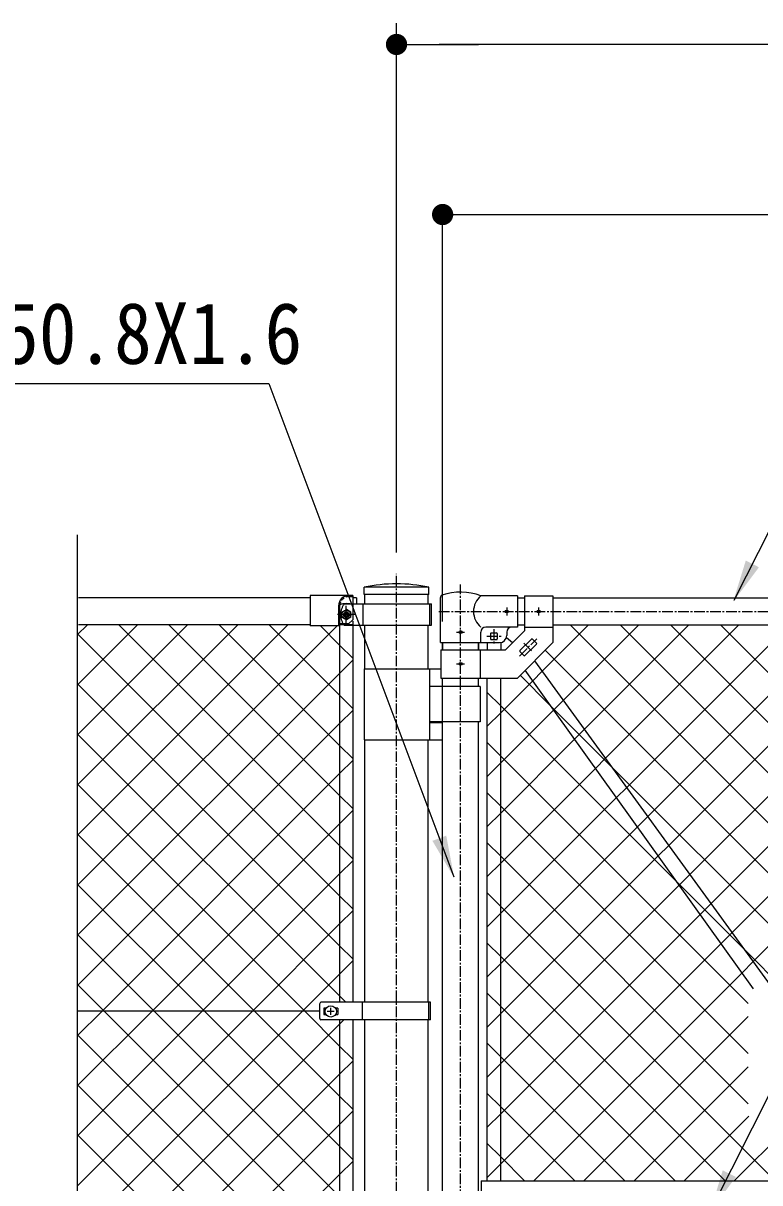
# Model space of a CAD drawing. Units: millimetres, scale not verified. Extents: x -5940 to 5940, y -4200 to 4200.
# Drawn here: x -4532 to -3493, y -1170 to 466 of the extents above; entities that cross this region are included whole.
import ezdxf
from ezdxf.enums import TextEntityAlignment as Align

# ---------------------------------------------------------------- set-up
doc = ezdxf.new("R2010")
doc.units = ezdxf.units.MM
doc.header["$LTSCALE"] = 20
for name, pattern in [('DASHED', [7.5, 6, -1.5]), ('USER1', [0.375, 0.25, -0.125]), ('USER2', [1.125, 0.75, -0.125, 0.125, -0.125])]:
    doc.linetypes.add(name, pattern=pattern)
for name, color, linetype, lineweight in [('0-0_5寸法', 1, 'Continuous', 25), ('0-1_SUNPOU', 1, 'Continuous', 25), ('0-3_2網', 2, 'Continuous', 25), ('0-4_1', 7, 'Continuous', 25), ('0-5_7詳細', 7, 'Continuous', 25), ('0-6_0', 7, 'Continuous', 25), ('0-7_継手', 7, 'Continuous', 25), ('0-8_6文字', 7, 'Continuous', 25), ('0-9_1部材', 7, 'Continuous', 25), ('0-B_中心線', 1, 'USER2', 25), ('0-C_2', 7, 'Continuous', 25), ('0-D_8部品', 7, 'Continuous', 25)]:
    doc.layers.add(name, color=color, linetype=linetype, lineweight=lineweight)
doc.styles.add('ＭＳ ゴシック', font='')
doc.styles.get('ＭＳ ゴシック').set_extended_font_data('MS Gothic')

# ---------------------------------------------------------------- blocks, each defined once
blk = doc.blocks.new('M1')
at = {"layer": '0-1_SUNPOU'}
blk.add_line((-5, 0), (-38.576, 0), dxfattribs=at)
for points in [[(0, 0), (-5, 0), (-4.961, 0.627)], [(0, 0), (-4.961, -0.627), (-5, 0)], [(0, 0), (-4.961, 0.627), (-4.843, 1.243)], [(0, 0), (-4.843, -1.243), (-4.961, -0.627)], [(0, 0), (-4.843, 1.243), (-4.649, 1.841)], [(0, 0), (-4.649, -1.841), (-4.843, -1.243)], [(0, 0), (-4.649, 1.841), (-4.382, 2.409)], [(0, 0), (-4.382, -2.409), (-4.649, -1.841)], [(0, 0), (-4.382, 2.409), (-4.045, 2.939)], [(0, 0), (-4.045, -2.939), (-4.382, -2.409)], [(0, 0), (-4.045, 2.939), (-3.645, 3.423)], [(0, 0), (-3.645, -3.423), (-4.045, -2.939)], [(0, 0), (-3.645, 3.423), (-3.187, 3.853)], [(0, 0), (-3.187, -3.853), (-3.645, -3.423)], [(0, 0), (-3.187, 3.853), (-2.679, 4.222)], [(0, 0), (-2.679, -4.222), (-3.187, -3.853)], [(0, 0), (-2.679, 4.222), (-2.129, 4.524)], [(0, 0), (-2.129, -4.524), (-2.679, -4.222)], [(0, 0), (-2.129, 4.524), (-1.545, 4.755)], [(0, 0), (-1.545, -4.755), (-2.129, -4.524)], [(0, 0), (-1.545, 4.755), (-0.937, 4.911)], [(0, 0), (-0.937, -4.911), (-1.545, -4.755)], [(0, 0), (-0.937, 4.911), (-0.314, 4.99)], [(0, 0), (-0.314, -4.99), (-0.937, -4.911)], [(0, 0), (-0.314, 4.99), (0.314, 4.99)], [(0, 0), (0.314, -4.99), (-0.314, -4.99)], [(0, 0), (0.314, 4.99), (0.937, 4.911)], [(0, 0), (0.937, 4.911), (1.545, 4.755)], [(0, 0), (1.545, 4.755), (2.129, 4.524)], [(0, 0), (2.129, 4.524), (2.679, 4.222)], [(0, 0), (2.679, 4.222), (3.187, 3.853)], [(0, 0), (3.187, 3.853), (3.645, 3.423)], [(0, 0), (3.645, 3.423), (4.045, 2.939)], [(0, 0), (4.045, 2.939), (4.382, 2.409)], [(0, 0), (4.382, 2.409), (4.649, 1.841)], [(0, 0), (4.649, 1.841), (4.843, 1.243)], [(0, 0), (4.843, 1.243), (4.961, 0.627)], [(0, 0), (4.961, 0.627), (5, 0)], [(0, 0), (0.937, -4.911), (0.314, -4.99)], [(0, 0), (1.545, -4.755), (0.937, -4.911)], [(0, 0), (2.129, -4.524), (1.545, -4.755)], [(0, 0), (2.679, -4.222), (2.129, -4.524)], [(0, 0), (3.187, -3.853), (2.679, -4.222)], [(0, 0), (3.645, -3.423), (3.187, -3.853)], [(0, 0), (4.045, -2.939), (3.645, -3.423)], [(0, 0), (4.382, -2.409), (4.045, -2.939)], [(0, 0), (4.649, -1.841), (4.382, -2.409)], [(0, 0), (4.843, -1.243), (4.649, -1.841)], [(0, 0), (4.961, -0.627), (4.843, -1.243)], [(0, 0), (5, 0), (4.961, -0.627)]]:
    blk.add_solid(points, dxfattribs=at)

msp = doc.modelspace()

# ---------------------------------------------------------------- linework, layer by layer
at = {"layer": '0-0_5寸法'}
for p, q in [((-4005.83, -281.04), (-4005.83, 465.88)), ((-1065.83, 435.88), (-3945.83, 435.88)), ((-3940.83, -378.18), (-3940.83, 195.88)), ((-3880.83, 195.88), (-2575.83, 195.88))]:
    msp.add_line(p, q, dxfattribs=at)
at = {"layer": '0-3_2網'}
for p, q in [((-4456.09, -397.31), (-4441.91, -383.13)), ((-4456.09, -468.03), (-4371.2, -383.13)), ((-4456.09, -538.74), (-4300.49, -383.13)), ((-4456.09, -609.45), (-4229.78, -383.13)), ((-4456.09, -680.16), (-4159.07, -383.13)), ((-4456.09, -750.87), (-4089.76, -384.54)), ((-4086.13, -694.53), (-4397.53, -383.13)), ((-4086.13, -623.82), (-4326.82, -383.13)), ((-4086.13, -553.11), (-4256.11, -383.13)), ((-4086.13, -482.4), (-4185.4, -383.13)), ((-3800.19, -448.52), (-3734.9, -383.23)), ((-3770.44, -489.48), (-3664.19, -383.23)), ((-3247.75, -896.51), (-3761.04, -383.23)), ((-3740.68, -530.43), (-3593.48, -383.23)), ((-3710.93, -571.39), (-3522.77, -383.23)), ((-3177.04, -896.51), (-3690.33, -383.23)), ((-3681.18, -612.35), (-3452.06, -383.23)), ((-3651.42, -653.3), (-3381.35, -383.23)), ((-3621.67, -694.26), (-3310.64, -383.23)), ((-3106.33, -896.51), (-3619.61, -383.23)), ((-3591.92, -735.22), (-3239.93, -383.23)), ((-3562.16, -776.18), (-3169.22, -383.23)), ((-3035.62, -896.51), (-3548.9, -383.23)), ((-3532.41, -817.13), (-3098.51, -383.23)), ((-3502.65, -858.09), (-3027.8, -383.23)), ((-4086.13, -765.24), (-4456.09, -395.28)), ((-3318.46, -896.51), (-3796.11, -418.87)), ((-4086.13, -451.62), (-4067.13, -432.62)), ((-4456.09, -821.58), (-4086.13, -451.62)), ((-3788.94, -496.75), (-3831.47, -454.22)), ((-3813.78, -462.11), (-3800.19, -448.52)), ((-4086.13, -835.95), (-4456.09, -465.99)), ((-3858.93, -507.25), (-3813.78, -462.11)), ((-4067.13, -501.4), (-4086.13, -482.4)), ((-3858.93, -497.47), (-3877.93, -478.47)), ((-3784.25, -503.29), (-3770.44, -489.48)), ((-4086.13, -522.33), (-4067.13, -503.33)), ((-3609.74, -746.66), (-3858.93, -497.47)), ((-3858.93, -577.96), (-3784.25, -503.29)), ((-3701.99, -583.7), (-3788.94, -496.75)), ((-4456.09, -892.29), (-4086.13, -522.33)), ((-3877.93, -526.25), (-3858.93, -507.25)), ((-3754.72, -544.47), (-3740.68, -530.43)), ((-4067.13, -572.11), (-4086.13, -553.11)), ((-3858.93, -568.18), (-3877.93, -549.18)), ((-3858.93, -648.68), (-3754.72, -544.47)), ((-3509.77, -917.34), (-3858.93, -568.18)), ((-3725.19, -585.65), (-3710.93, -571.39)), ((-4086.13, -593.04), (-4067.13, -574.04)), ((-3877.93, -596.96), (-3858.93, -577.96)), ((-3858.93, -719.39), (-3725.19, -585.65)), ((-3389.18, -896.51), (-3701.99, -583.7)), ((-4421.22, -928.13), (-4086.13, -593.04)), ((-4135.37, -928.13), (-4456.09, -607.41)), ((-3858.93, -638.89), (-3877.93, -619.89)), ((-3695.66, -626.83), (-3681.18, -612.35)), ((-4067.13, -642.82), (-4086.13, -623.82)), ((-3858.93, -790.1), (-3695.66, -626.83)), ((-4086.13, -663.75), (-4067.13, -644.75)), ((-3877.93, -667.68), (-3858.93, -648.68)), ((-3509.77, -988.05), (-3858.93, -638.89)), ((-3666.13, -668.01), (-3651.42, -653.3)), ((-4350.51, -928.13), (-4086.13, -663.75)), ((-3858.93, -860.81), (-3666.13, -668.01)), ((-4206.09, -928.13), (-4456.09, -678.12)), ((-4067.13, -713.53), (-4086.13, -694.53)), ((-3858.93, -709.6), (-3877.93, -690.6)), ((-3636.6, -709.2), (-3621.67, -694.26)), ((-4086.13, -734.46), (-4067.13, -715.46)), ((-3877.93, -738.39), (-3858.93, -719.39)), ((-3858.93, -931.52), (-3636.6, -709.2)), ((-3509.77, -1058.76), (-3858.93, -709.6)), ((-4279.8, -928.13), (-4086.13, -734.46)), ((-3607.07, -750.38), (-3591.92, -735.22)), ((-4276.8, -928.13), (-4456.09, -748.83)), ((-3858.93, -1002.23), (-3607.07, -750.38)), ((-3514.19, -842.21), (-3609.74, -746.66)), ((-4067.13, -784.24), (-4086.13, -765.24)), ((-3858.93, -780.32), (-3877.93, -761.32)), ((-3471.61, -1167.63), (-3858.93, -780.32)), ((-3577.55, -791.56), (-3562.16, -776.18)), ((-4086.13, -805.17), (-4067.13, -786.17)), ((-3877.93, -809.1), (-3858.93, -790.1)), ((-3858.93, -1072.94), (-3577.55, -791.56)), ((-4209.09, -928.13), (-4086.13, -805.17)), ((-3548.02, -832.74), (-3532.41, -817.13)), ((-4347.51, -928.13), (-4456.09, -819.54)), ((-3858.93, -851.03), (-3877.93, -832.03)), ((-3858.93, -1143.65), (-3548.02, -832.74)), ((-4067.13, -854.95), (-4086.13, -835.95)), ((-3459.89, -896.51), (-3514.19, -842.21)), ((-3877.93, -879.81), (-3858.93, -860.81)), ((-3542.32, -1167.63), (-3858.93, -851.03)), ((-3518.49, -873.92), (-3502.65, -858.09)), ((-3812.2, -1167.63), (-3518.49, -873.92)), ((-4418.22, -928.13), (-4456.09, -890.25)), ((-3858.93, -921.74), (-3877.93, -902.74)), ((-4456.09, -963), (-4421.22, -928.13)), ((-4456.09, -1033.71), (-4350.51, -928.13)), ((-4456.09, -1104.42), (-4279.8, -928.13)), ((-4456.09, -1175.13), (-4209.09, -928.13)), ((-4086.13, -1260.22), (-4418.22, -928.13)), ((-4086.13, -1189.51), (-4347.51, -928.13)), ((-4086.13, -1118.79), (-4276.8, -928.13)), ((-4086.13, -1048.08), (-4206.09, -928.13)), ((-4086.13, -977.37), (-4135.37, -928.13)), ((-3877.93, -950.52), (-3858.93, -931.52)), ((-3613.03, -1167.63), (-3858.93, -921.74)), ((-3741.48, -1167.63), (-3509.77, -935.92)), ((-4086.13, -1330.93), (-4456.09, -960.96)), ((-4067.13, -996.37), (-4086.13, -977.37)), ((-3858.93, -992.45), (-3877.93, -973.45)), ((-3683.74, -1167.63), (-3858.93, -992.45)), ((-3877.93, -1021.23), (-3858.93, -1002.23)), ((-3670.77, -1167.63), (-3509.77, -1006.63)), ((-4086.13, -1401.64), (-4456.09, -1031.68)), ((-3858.93, -1063.16), (-3877.93, -1044.16)), ((-4067.13, -1067.08), (-4086.13, -1048.08)), ((-3754.45, -1167.63), (-3858.93, -1063.16)), ((-3877.93, -1091.94), (-3858.93, -1072.94)), ((-3600.06, -1167.63), (-3508.74, -1076.31)), ((-3529.35, -1167.63), (-3438.03, -1076.31)), ((-4086.13, -1472.35), (-4456.09, -1102.39)), ((-4067.13, -1137.79), (-4086.13, -1118.79)), ((-3858.93, -1133.87), (-3877.93, -1114.87)), ((-4086.13, -1158.72), (-4067.13, -1139.72)), ((-3877.93, -1162.65), (-3858.93, -1143.65)), ((-3825.16, -1167.63), (-3858.93, -1133.87)), ((-4439.54, -1512.13), (-4086.13, -1158.72))]:
    msp.add_line(p, q, dxfattribs=at)
for points in [[(-4067.13, -430.69), (-4086.13, -411.69), (-4113.28, -384.54)], [(-4077.16, -915.63), (-4086.13, -906.66), (-4456.09, -536.7)], [(-4426.31, -1216.06), (-4138.38, -928.13), (-4086.13, -875.88), (-4067.13, -856.88)], [(-4456.09, -1316.55), (-4086.13, -946.59), (-4080.17, -940.63)], [(-4456.09, -1387.26), (-4086.13, -1017.3), (-4067.13, -998.3)], [(-4456.09, -1457.98), (-4086.13, -1088.01), (-4067.13, -1069.01)]]:
    msp.add_lwpolyline(points, dxfattribs=at)
at = {"layer": '0-4_1'}
for p, q in [((-4127.68, -341.54), (-4127.68, -384.54)), ((-4067.68, -341.54), (-4127.68, -341.54)), ((-4067.68, -341.54), (-4067.68, -375.84)), ((-4127.68, -345.13), (-4454.36, -345.13)), ((-4087.68, -356.54), (-4087.68, -384.54)), ((-4086.13, -354.73), (-4086.13, -915.63)), ((-4076.68, -381.04), (-4076.68, -356.04)), ((-4062.43, -344.94), (-4067.68, -344.94)), ((-4062.43, -344.94), (-4062.43, -353.54)), ((-4064.18, -368.54), (-4089.18, -368.54)), ((-4082.93, -365.09), (-4076.63, -361.46)), ((-4082.93, -372.37), (-4082.93, -365.09)), ((-4082.93, -372.37), (-4076.63, -376)), ((-4078.32, -364.83), (-4075.17, -364.83)), ((-4078.32, -367.21), (-4078.32, -364.83)), ((-4078.32, -367.21), (-4075.17, -367.21)), ((-4078.32, -370.36), (-4078.32, -372.74)), ((-4078.32, -370.36), (-4075.17, -370.36)), ((-4078.32, -372.74), (-4075.17, -372.74)), ((-4070.33, -365.09), (-4076.63, -361.46)), ((-4070.33, -372.37), (-4076.63, -376)), ((-4075.17, -367.21), (-4075.17, -364.83)), ((-4075.17, -367.21), (-4072.79, -367.21)), ((-4075.17, -367.21), (-4075.17, -370.36)), ((-4075.17, -370.36), (-4075.17, -372.74)), ((-4075.17, -370.36), (-4072.79, -370.36)), ((-4073.37, -381.54), (-4067.68, -375.84)), ((-4072.79, -367.21), (-4072.79, -370.36)), ((-4070.33, -372.37), (-4070.33, -365.09)), ((-4127.68, -383.13), (-4454.36, -383.13)), ((-4086.13, -384.54), (-4127.68, -384.54)), ((-4073.37, -381.54), (-4086.13, -381.54)), ((-4067.13, -382.94), (-4086.13, -382.94)), ((-4067.13, -915.63), (-4067.13, -382.94)), ((-4086.13, -940.63), (-4086.13, -1082.63)), ((-4086.13, -1082.63), (-4086.13, -1499.63))]:
    msp.add_line(p, q, dxfattribs=at)
at = {"layer": '0-4_1', "linetype": 'USER1'}
for p, q in [((-4072.68, -343.14), (-4067.68, -343.14)), ((-4086.08, -356.54), (-4086.08, -384.54)), ((-4067.13, -382.94), (-4067.13, -354.73))]:
    msp.add_line(p, q, dxfattribs=at)
at = {"layer": '0-4_1'}
for points in [[(-4078.32, -367.21), (-4078.32, -370.36), (-4080.7, -370.36)], [(-4078.32, -367.21), (-4080.7, -367.21), (-4080.7, -370.36)], [(-4067.13, -1499.63), (-4067.13, -1082.63), (-4067.13, -940.63)]]:
    msp.add_lwpolyline(points, dxfattribs=at)
for radius in [6.3, 4]:
    msp.add_circle((-4076.63, -368.73), radius, dxfattribs=at)
msp.add_arc((-4072.68, -356.54), 15, 90, 180, dxfattribs=at)
at = {"layer": '0-4_1', "linetype": 'USER1'}
msp.add_arc((-4072.68, -356.54), 13.4, 90, 180, dxfattribs=at)
at = {"layer": '0-4_1', "linetype": 'DASHED'}
msp.add_arc((-4076.63, -383.02), 29.84, 71.43834, 108.56166, dxfattribs=at)
at = {"layer": '0-5_7詳細'}
msp.add_lwpolyline([(-4456.09, -255.86), (-4456.09, -1208.08), (-4414.11, -1219.33), (-4498.08, -1241.83), (-4456.09, -1253.08), (-4456.09, -2343.04)], dxfattribs=at)
at = {"layer": '0-6_0'}
msp.add_line((-4114.57, -928.13), (-4456.09, -928.13), dxfattribs=at)
at = {"layer": '0-6_0', "linetype": 'DASHED'}
msp.add_arc((-4059.68, -368.54), 25, 143.1301, 216.8699, dxfattribs=at)
at = {"layer": '0-7_継手'}
for p, q in [((-4079.68, -353.54), (-3956.68, -353.54)), ((-4079.68, -383.54), (-3956.68, -383.54)), ((-3957.78, -915.63), (-4112.57, -915.63)), ((-4114.57, -919.63), (-4114.57, -936.63)), ((-4108.57, -924.03), (-4108.57, -933.03)), ((-4105.18, -924.03), (-4108.57, -924.03)), ((-4093.57, -928.53), (-4103.57, -928.53)), ((-4098.57, -933.53), (-4098.57, -923.53)), ((-4088.57, -924.03), (-4091.95, -924.03)), ((-4088.57, -924.03), (-4088.57, -933.03)), ((-3957.78, -940.63), (-4112.57, -940.63)), ((-4108.57, -933.03), (-4105.18, -933.03)), ((-4091.95, -933.03), (-4088.57, -933.03))]:
    msp.add_line(p, q, dxfattribs=at)
msp.add_circle((-4098.57, -928.53), 8, dxfattribs=at)
for centre, start, end in [((-4110.01, -919.41), 124.07501, 182.79491), ((-4110.01, -936.85), 177.20509, 235.92501)]:
    msp.add_arc(centre, 4.56, start, end, dxfattribs=at)
at = {"layer": '0-8_6文字'}
for points in [[(-4925.73, -42.7), (-4185.91, -42.7), (-3925.09, -738.5)], [(-2646.34, -42.49), (-3374.71, -42.49), (-3530.17, -348.78)], [(-2963.42, -1035.4), (-3474.98, -1035.4), (-3562.46, -1209.2)]]:
    msp.add_lwpolyline(points, dxfattribs=at)
for points in [[(-3531.08, -350.57), (-3513.21, -292.35), (-3494.63, -301.78)], [(-3924.39, -740.37), (-3955.2, -687.85), (-3935.69, -680.53)], [(-3563.36, -1210.98), (-3545.69, -1152.7), (-3527.08, -1162.07)]]:
    msp.add_solid(points, dxfattribs=at)
at = {"layer": '0-9_1部材'}
for p, q in [((-3960.08, -330.13), (-4051.58, -330.13)), ((-4051.58, -340.13), (-4051.58, -330.13)), ((-3960.08, -340.13), (-4051.58, -340.13)), ((-4050.38, -353.54), (-4050.38, -340.13)), ((-3961.28, -353.54), (-3961.28, -340.13)), ((-3960.08, -340.13), (-3960.08, -330.13)), ((-3835.43, -345.13), (-3825.43, -345.13)), ((-3785.43, -345.13), (-2671.23, -345.13)), ((-4050.38, -445.13), (-4050.38, -383.54)), ((-3961.28, -445.13), (-3961.28, -383.54)), ((-3835.43, -383.23), (-3825.43, -383.23)), ((-3785.43, -383.23), (-2671.23, -383.23)), ((-3940.83, -418.18), (-3940.83, -408.18)), ((-3890.03, -418.18), (-3890.03, -408.18)), ((-3877.93, -408.18), (-3877.93, -418.18)), ((-3858.93, -408.18), (-3858.93, -418.18)), ((-3842.14, -408.33), (-3850.89, -401.2)), ((-3474.74, -896.51), (-3810.95, -433.71)), ((-3502.29, -896.51), (-3824.46, -447.21)), ((-3940.83, -1182.63), (-3940.83, -458.18)), ((-3890.03, -470.13), (-3890.03, -458.18)), ((-3877.93, -1167.63), (-3877.93, -458.18)), ((-3858.93, -1167.63), (-3858.93, -458.18)), ((-3890.03, -1182.63), (-3890.03, -520.13)), ((-4050.38, -915.63), (-4050.38, -545.13)), ((-3961.28, -915.63), (-3961.28, -545.13)), ((-4050.38, -1499.63), (-4050.38, -940.63)), ((-3961.28, -1499.63), (-3961.28, -940.63)), ((-3886.23, -1167.63), (-2571.23, -1167.63))]:
    msp.add_line(p, q, dxfattribs=at)
msp.add_arc((-4005.83, -536.94), 211.81, 77.52584, 102.47416, dxfattribs=at)
at = {"layer": '0-B_中心線'}
for p, q in [((-4005.83, -2624.09), (-4005.83, -311.04)), ((-3915.43, -2117.3), (-3915.43, -326.04)), ((-3945.99, -364.18), (-1060.36, -364.18))]:
    msp.add_line(p, q, dxfattribs=at)
at = {"layer": '0-C_2'}
for p, q in [((-4052.68, -383.54), (-4052.68, -353.54)), ((-3958.98, -383.54), (-3958.98, -353.54)), ((-3956.68, -383.54), (-3956.68, -353.54)), ((-4053.88, -940.63), (-4053.88, -915.63)), ((-3960.08, -940.63), (-3960.08, -915.63)), ((-3957.78, -940.63), (-3957.78, -915.63))]:
    msp.add_line(p, q, dxfattribs=at)
at = {"layer": '0-D_8部品'}
for p, q in [((-3835.43, -342.18), (-3886.88, -342.18)), ((-3835.43, -342.18), (-3835.43, -386.18)), ((-3825.43, -341.93), (-3825.43, -391.61)), ((-3825.43, -341.93), (-3785.43, -341.93)), ((-3785.43, -341.93), (-3785.43, -408.18)), ((-3943.98, -408.18), (-3943.98, -344.49)), ((-3835.43, -345.13), (-3825.43, -345.13)), ((-3835.43, -386.18), (-3879.88, -386.18)), ((-3851.99, -418.18), (-3825.43, -391.61)), ((-3835.43, -383.23), (-3825.43, -383.23)), ((-3825.43, -386.43), (-3785.43, -386.43)), ((-3943.98, -408.18), (-3886.88, -408.18)), ((-3940.83, -408.18), (-3940.83, -418.18)), ((-3890.03, -408.18), (-3890.03, -418.18)), ((-3886.88, -408.18), (-3886.88, -393.18)), ((-3886.88, -408.18), (-3860.43, -408.18)), ((-3873.18, -395.43), (-3873.18, -402.93)), ((-3872.18, -394.43), (-3864.68, -394.43)), ((-3872.18, -403.93), (-3864.68, -403.93)), ((-3863.68, -395.43), (-3863.68, -402.93)), ((-3850.43, -393.18), (-3850.43, -398.18)), ((-3835.43, -458.18), (-3785.43, -408.18)), ((-3831.79, -419.47), (-3815.53, -403.21)), ((-3943.13, -418.18), (-3851.99, -418.18)), ((-3943.13, -418.18), (-3943.13, -458.18)), ((-3887.73, -418.18), (-3887.73, -458.18)), ((-3824.72, -426.54), (-3808.46, -410.28)), ((-4051.68, -445.13), (-3943.13, -445.13)), ((-4051.68, -445.13), (-4051.68, -545.13)), ((-3958.72, -545.13), (-3958.72, -445.13)), ((-3958.72, -469.63), (-3940.83, -469.63)), ((-3887.73, -470.13), (-3958.72, -470.13)), ((-3943.13, -458.18), (-3835.43, -458.18)), ((-3958.72, -520.63), (-3940.83, -520.63)), ((-4051.68, -545.13), (-3940.83, -545.13)), ((-3886.23, -1167.63), (-3886.23, -1272.63))]:
    msp.add_line(p, q, dxfattribs=at)
at = {"layer": '0-D_8部品', "color": 4, "linetype": 'USER2'}
for p, q in [((-3850.43, -358.48), (-3850.43, -369.88)), ((-3805.43, -358.48), (-3805.43, -369.88)), ((-3868.43, -389.18), (-3868.43, -409.18)), ((-3921.12, -393.18), (-3909.73, -393.18)), ((-3878.43, -399.18), (-3858.43, -399.18)), ((-3832.3, -427.05), (-3807.95, -402.7)), ((-3826.08, -408.92), (-3814.16, -420.84)), ((-3921.12, -438.18), (-3909.73, -438.18))]:
    msp.add_line(p, q, dxfattribs=at)
at = {"layer": '0-D_8部品', "linetype": 'USER2'}
for p, q in [((-3814.11, -403.21), (-3808.46, -408.87)), ((-3831.79, -420.89), (-3826.13, -426.54))]:
    msp.add_line(p, q, dxfattribs=at)
at = {"layer": '0-D_8部品'}
msp.add_lwpolyline([(-3887.73, -470.13), (-3887.73, -520.13), (-3958.72, -520.13)], dxfattribs=at)
for centre in [(-3850.43, -364.18), (-3805.43, -364.18), (-3915.43, -393.18), (-3915.43, -438.18)]:
    msp.add_circle(centre, 2, dxfattribs=at)
for centre, radius, start, end in [((-3940.68, -344.49), 3.3, 109.22051, 180), ((-3915.43, -416.91), 80, 69.0916, 109.22051), ((-3868.68, -364.18), 28.55, 129.59418, 230.40582), ((-3879.88, -393.18), 7, 90, 180), ((-3843.43, -393.18), 7, 90, 180), ((-3872.18, -395.43), 1, 90, 180), ((-3872.18, -402.93), 1, 180, 270), ((-3864.68, -395.43), 1, 0, 90), ((-3864.68, -402.93), 1, 270, 0), ((-3860.43, -398.18), 10, 270, 0), ((-3814.82, -403.92), 1, 45, 135), ((-3809.16, -409.57), 1, 315, 45), ((-3831.08, -420.18), 1, 135, 225), ((-3825.43, -425.84), 1, 225, 315)]:
    msp.add_arc(centre, radius, start, end, dxfattribs=at)

# ---------------------------------------------------------------- block references
at = {"layer": '0-0_5寸法', "xscale": 3, "yscale": 3, "rotation": 180}
for p in [(-4005.83, 435.88), (-3940.83, 195.88)]:
    msp.add_blockref('M1', p, dxfattribs=at)

# ---------------------------------------------------------------- texts
at = {"layer": '0-8_6文字', "style": 'ＭＳ ゴシック', "width": 0.9}
msp.add_text('枠材 φ50.8X1.6', height=86.66, dxfattribs=at).set_placement((-4909.85, -40.82), align=Align.BOTTOM_LEFT)

doc.saveas('drawing.dxf')
